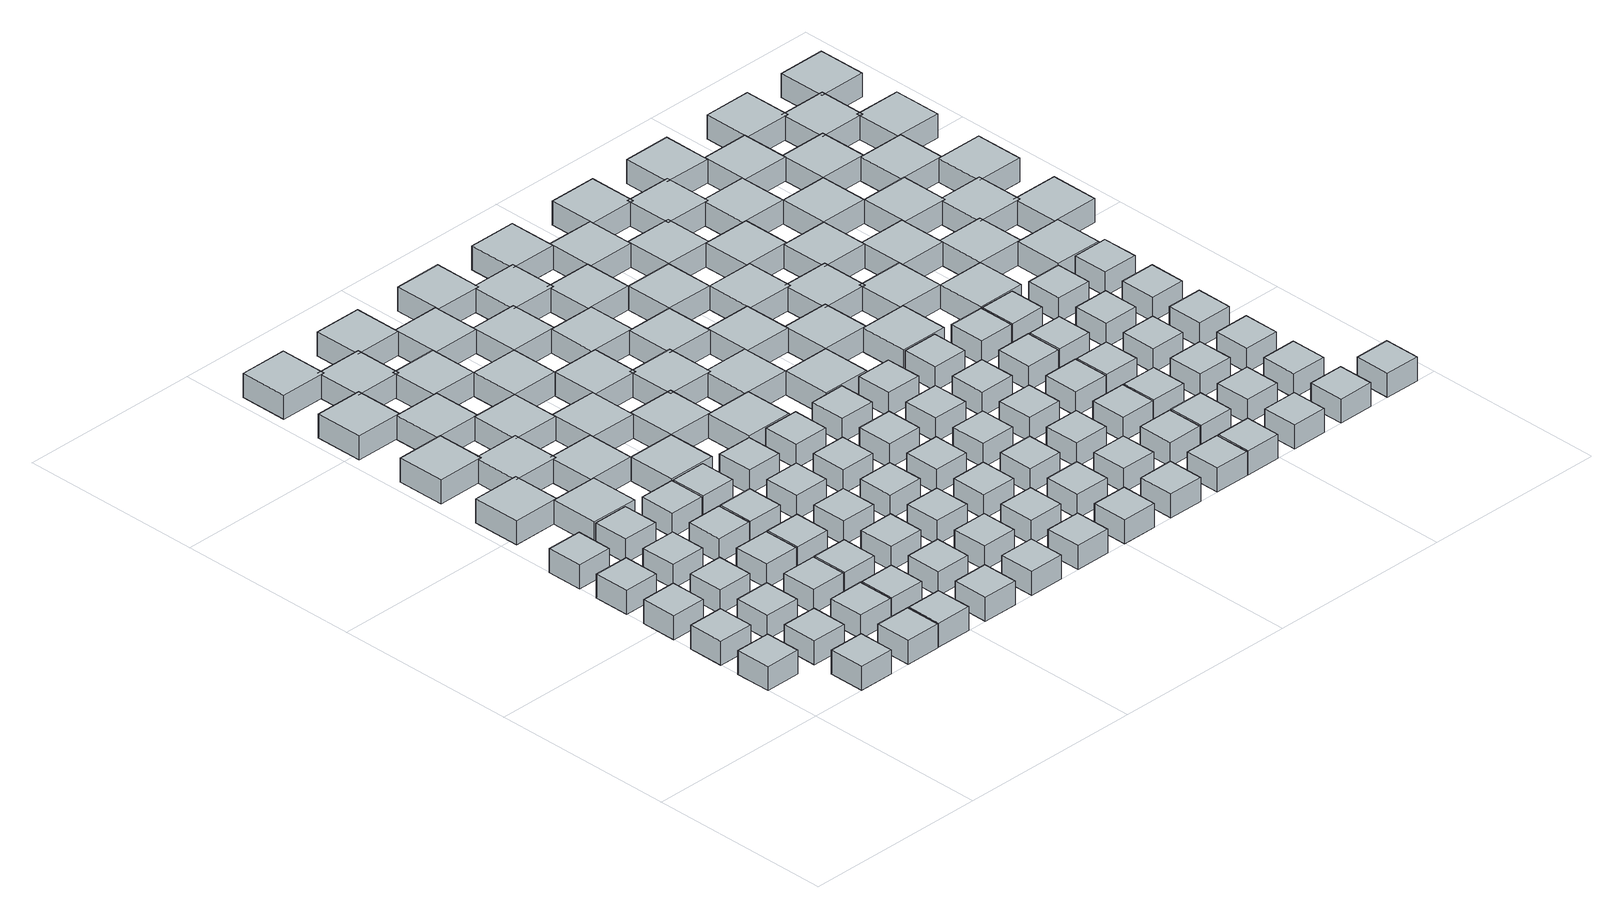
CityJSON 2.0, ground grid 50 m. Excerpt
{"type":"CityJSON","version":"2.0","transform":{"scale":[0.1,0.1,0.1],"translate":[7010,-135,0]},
"CityObjects":{
"object1":{"type":"GenericCityObject","geometry":[{"type":"Solid","lod":"1","boundaries":[[[[0,1,2,3]],[[4,5,1,0]],[[5,6,2,1]],[[6,7,3,2]],[[7,4,0,3]],[[7,6,5,4]]]]}]},
"object2":{"type":"GenericCityObject","geometry":[{"type":"Solid","lod":"1","boundaries":[[[[8,9,10,11]],[[12,13,9,8]],[[13,14,10,9]],[[14,15,11,10]],[[15,12,8,11]],[[15,14,13,12]]]]}]},
"object3":{"type":"GenericCityObject","geometry":[{"type":"Solid","lod":"1","boundaries":[[[[16,17,18,19]],[[20,21,17,16]],[[21,22,18,17]],[[22,23,19,18]],[[23,20,16,19]],[[23,22,21,20]]]]}]},
"object4":{"type":"GenericCityObject","geometry":[{"type":"Solid","lod":"1","boundaries":[[[[24,25,26,27]],[[28,29,25,24]],[[29,30,26,25]],[[30,31,27,26]],[[31,28,24,27]],[[31,30,29,28]]]]}]},
"object5":{"type":"GenericCityObject","geometry":[{"type":"Solid","lod":"1","boundaries":[[[[32,33,34,35]],[[36,37,33,32]],[[37,38,34,33]],[[38,39,35,34]],[[39,36,32,35]],[[39,38,37,36]]]]}]},
"object6":{"type":"GenericCityObject","geometry":[{"type":"Solid","lod":"1","boundaries":[[[[40,41,42,43]],[[44,45,41,40]],[[45,46,42,41]],[[46,47,43,42]],[[47,44,40,43]],[[47,46,45,44]]]]}]},
"object7":{"type":"GenericCityObject","geometry":[{"type":"Solid","lod":"1","boundaries":[[[[48,49,50,51]],[[52,53,49,48]],[[53,54,50,49]],[[54,55,51,50]],[[55,52,48,51]],[[55,54,53,52]]]]}]},
"object8":{"type":"GenericCityObject","geometry":[{"type":"Solid","lod":"1","boundaries":[[[[56,57,58,59]],[[60,61,57,56]],[[61,62,58,57]],[[62,63,59,58]],[[63,60,56,59]],[[63,62,61,60]]]]}]},
"object9":{"type":"GenericCityObject","geometry":[{"type":"Solid","lod":"1","boundaries":[[[[64,65,66,67]],[[68,69,65,64]],[[69,70,66,65]],[[70,71,67,66]],[[71,68,64,67]],[[71,70,69,68]]]]}]},
"object10":{"type":"GenericCityObject","geometry":[{"type":"Solid","lod":"1","boundaries":[[[[72,73,74,75]],[[76,77,73,72]],[[77,78,74,73]],[[78,79,75,74]],[[79,76,72,75]],[[79,78,77,76]]]]}]},
"object11":{"type":"GenericCityObject","geometry":[{"type":"Solid","lod":"1","boundaries":[[[[80,81,82,83]],[[84,85,81,80]],[[85,86,82,81]],[[86,87,83,82]],[[87,84,80,83]],[[87,86,85,84]]]]}]},
"object12":{"type":"GenericCityObject","geometry":[{"type":"Solid","lod":"1","boundaries":[[[[88,89,90,91]],[[92,93,89,88]],[[93,94,90,89]],[[94,95,91,90]],[[95,92,88,91]],[[95,94,93,92]]]]}]},
"object13":{"type":"GenericCityObject","geometry":[{"type":"Solid","lod":"1","boundaries":[[[[96,97,98,99]],[[100,101,97,96]],[[101,102,98,97]],[[102,103,99,98]],[[103,100,96,99]],[[103,102,101,100]]]]}]},
"object14":{"type":"GenericCityObject","geometry":[{"type":"Solid","lod":"1","boundaries":[[[[104,105,106,107]],[[108,109,105,104]],[[109,110,106,105]],[[110,111,107,106]],[[111,108,104,107]],[[111,110,109,108]]]]}]},
"object15":{"type":"GenericCityObject","geometry":[{"type":"Solid","lod":"1","boundaries":[[[[112,113,114,115]],[[116,117,113,112]],[[117,118,114,113]],[[118,119,115,114]],[[119,116,112,115]],[[119,118,117,116]]]]}]},
"object16":{"type":"GenericCityObject","geometry":[{"type":"Solid","lod":"1","boundaries":[[[[120,121,122,123]],[[124,125,121,120]],[[125,126,122,121]],[[126,127,123,122]],[[127,124,120,123]],[[127,126,125,124]]]]}]},
"object17":{"type":"GenericCityObject","geometry":[{"type":"Solid","lod":"1","boundaries":[[[[128,129,130,131]],[[132,133,129,128]],[[133,134,130,129]],[[134,135,131,130]],[[135,132,128,131]],[[135,134,133,132]]]]}]},
"object18":{"type":"GenericCityObject","geometry":[{"type":"Solid","lod":"1","boundaries":[[[[136,137,138,139]],[[140,141,137,136]],[[141,142,138,137]],[[142,143,139,138]],[[143,140,136,139]],[[143,142,141,140]]]]}]},
"object19":{"type":"GenericCityObject","geometry":[{"type":"Solid","lod":"1","boundaries":[[[[144,145,146,147]],[[148,149,145,144]],[[149,150,146,145]],[[150,151,147,146]],[[151,148,144,147]],[[151,150,149,148]]]]}]},
"object20":{"type":"GenericCityObject","geometry":[{"type":"Solid","lod":"1","boundaries":[[[[152,153,154,155]],[[156,157,153,152]],[[157,158,154,153]],[[158,159,155,154]],[[159,156,152,155]],[[159,158,157,156]]]]}]},
"object21":{"type":"GenericCityObject","geometry":[{"type":"Solid","lod":"1","boundaries":[[[[160,161,162,163]],[[164,165,161,160]],[[165,166,162,161]],[[166,167,163,162]],[[167,164,160,163]],[[167,166,165,164]]]]}]},
"object22":{"type":"GenericCityObject","geometry":[{"type":"Solid","lod":"1","boundaries":[[[[168,169,170,171]],[[172,173,169,168]],[[173,174,170,169]],[[174,175,171,170]],[[175,172,168,171]],[[175,174,173,172]]]]}]},
"object23":{"type":"GenericCityObject","geometry":[{"type":"Solid","lod":"1","boundaries":[[[[176,177,178,179]],[[180,181,177,176]],[[181,182,178,177]],[[182,183,179,178]],[[183,180,176,179]],[[183,182,181,180]]]]}]},
"object24":{"type":"GenericCityObject","geometry":[{"type":"Solid","lod":"1","boundaries":[[[[184,185,186,187]],[[188,189,185,184]],[[189,190,186,185]],[[190,191,187,186]],[[191,188,184,187]],[[191,190,189,188]]]]}]},
"object25":{"type":"GenericCityObject","geometry":[{"type":"Solid","lod":"1","boundaries":[[[[192,193,194,195]],[[196,197,193,192]],[[197,198,194,193]],[[198,199,195,194]],[[199,196,192,195]],[[199,198,197,196]]]]}]},
"object26":{"type":"GenericCityObject","geometry":[{"type":"Solid","lod":"1","boundaries":[[[[200,201,202,203]],[[204,205,201,200]],[[205,206,202,201]],[[206,207,203,202]],[[207,204,200,203]],[[207,206,205,204]]]]}]},
"object27":{"type":"GenericCityObject","geometry":[{"type":"Solid","lod":"1","boundaries":[[[[208,209,210,211]],[[212,213,209,208]],[[213,214,210,209]],[[214,215,211,210]],[[215,212,208,211]],[[215,214,213,212]]]]}]},
"object28":{"type":"GenericCityObject","geometry":[{"type":"Solid","lod":"1","boundaries":[[[[216,217,218,219]],[[220,221,217,216]],[[221,222,218,217]],[[222,223,219,218]],[[223,220,216,219]],[[223,222,221,220]]]]}]},
"object29":{"type":"GenericCityObject","geometry":[{"type":"Solid","lod":"1","boundaries":[[[[224,225,226,227]],[[228,229,225,224]],[[229,230,226,225]],[[230,231,227,226]],[[231,228,224,227]],[[231,230,229,228]]]]}]},
"object30":{"type":"GenericCityObject","geometry":[{"type":"Solid","lod":"1","boundaries":[[[[232,233,234,235]],[[236,237,233,232]],[[237,238,234,233]],[[238,239,235,234]],[[239,236,232,235]],[[239,238,237,236]]]]}]},
"object31":{"type":"GenericCityObject","geometry":[{"type":"Solid","lod":"1","boundaries":[[[[240,241,242,243]],[[244,245,241,240]],[[245,246,242,241]],[[246,247,243,242]],[[247,244,240,243]],[[247,246,245,244]]]]}]},
"object32":{"type":"GenericCityObject","geometry":[{"type":"Solid","lod":"1","boundaries":[[[[248,249,250,251]],[[252,253,249,248]],[[253,254,250,249]],[[254,255,251,250]],[[255,252,248,251]],[[255,254,253,252]]]]}]},
"object33":{"type":"GenericCityObject","geometry":[{"type":"Solid","lod":"1","boundaries":[[[[256,257,258,259]],[[260,261,257,256]],[[261,262,258,257]],[[262,263,259,258]],[[263,260,256,259]],[[263,262,261,260]]]]}]},
"object34":{"type":"GenericCityObject","geometry":[{"type":"Solid","lod":"1","boundaries":[[[[264,265,266,267]],[[268,269,265,264]],[[269,270,266,265]],[[270,271,267,266]],[[271,268,264,267]],[[271,270,269,268]]]]}]},
"object35":{"type":"GenericCityObject","geometry":[{"type":"Solid","lod":"1","boundaries":[[[[272,273,274,275]],[[276,277,273,272]],[[277,278,274,273]],[[278,279,275,274]],[[279,276,272,275]],[[279,278,277,276]]]]}]},
"object36":{"type":"GenericCityObject","geometry":[{"type":"Solid","lod":"1","boundaries":[[[[280,281,282,283]],[[284,285,281,280]],[[285,286,282,281]],[[286,287,283,282]],[[287,284,280,283]],[[287,286,285,284]]]]}]},
"object37":{"type":"GenericCityObject","geometry":[{"type":"Solid","lod":"1","boundaries":[[[[288,289,290,241]],[[291,292,289,288]],[[292,293,290,289]],[[293,245,241,290]],[[245,291,288,241]],[[245,293,292,291]]]]}]},
"object38":{"type":"GenericCityObject","geometry":[{"type":"Solid","lod":"1","boundaries":[[[[294,295,296,297]],[[298,299,295,294]],[[299,300,296,295]],[[300,301,297,296]],[[301,298,294,297]],[[301,300,299,298]]]]}]},
"object39":{"type":"GenericCityObject","geometry":[{"type":"Solid","lod":"1","boundaries":[[[[302,303,304,305]],[[306,307,303,302]],[[307,308,304,303]],[[308,309,305,304]],[[309,306,302,305]],[[309,308,307,306]]]]}]},
"object40":{"type":"GenericCityObject","geometry":[{"type":"Solid","lod":"1","boundaries":[[[[310,311,312,313]],[[314,315,311,310]],[[315,316,312,311]],[[316,317,313,312]],[[317,314,310,313]],[[317,316,315,314]]]]}]},
"object41":{"type":"GenericCityObject","geometry":[{"type":"Solid","lod":"1","boundaries":[[[[318,319,320,321]],[[322,323,319,318]],[[323,324,320,319]],[[324,325,321,320]],[[325,322,318,321]],[[325,324,323,322]]]]}]},
"object42":{"type":"GenericCityObject","geometry":[{"type":"Solid","lod":"1","boundaries":[[[[326,327,328,329]],[[330,331,327,326]],[[331,332,328,327]],[[332,333,329,328]],[[333,330,326,329]],[[333,332,331,330]]]]}]},
"object43":{"type":"GenericCityObject","geometry":[{"type":"Solid","lod":"1","boundaries":[[[[334,335,336,337]],[[338,339,335,334]],[[339,340,336,335]],[[340,341,337,336]],[[341,338,334,337]],[[341,340,339,338]]]]}]},
"object44":{"type":"GenericCityObject","geometry":[{"type":"Solid","lod":"1","boundaries":[[[[342,343,344,345]],[[346,347,343,342]],[[347,348,344,343]],[[348,349,345,344]],[[349,346,342,345]],[[349,348,347,346]]]]}]},
"object45":{"type":"GenericCityObject","geometry":[{"type":"Solid","lod":"1","boundaries":[[[[350,351,352,353]],[[354,355,351,350]],[[355,356,352,351]],[[356,357,353,352]],[[357,354,350,353]],[[357,356,355,354]]]]}]},
"object46":{"type":"GenericCityObject","geometry":[{"type":"Solid","lod":"1","boundaries":[[[[358,359,360,361]],[[362,363,359,358]],[[363,364,360,359]],[[364,365,361,360]],[[365,362,358,361]],[[365,364,363,362]]]]}]},
"object47":{"type":"GenericCityObject","geometry":[{"type":"Solid","lod":"1","boundaries":[[[[282,366,367,319]],[[286,368,366,282]],[[368,369,367,366]],[[369,323,319,367]],[[323,286,282,319]],[[323,369,368,286]]]]}]},
"object48":{"type":"GenericCityObject","geometry":[{"type":"Solid","lod":"1","boundaries":[[[[370,371,372,373]],[[374,375,371,370]],[[375,376,372,371]],[[376,377,373,372]],[[377,374,370,373]],[[377,376,375,374]]]]}]},
"object49":{"type":"GenericCityObject","geometry":[{"type":"Solid","lod":"1","boundaries":[[[[290,378,379,380]],[[293,381,378,290]],[[381,382,379,378]],[[382,383,380,379]],[[383,293,290,380]],[[383,382,381,293]]]]}]},
"object50":{"type":"GenericCityObject","geometry":[{"type":"Solid","lod":"1","boundaries":[[[[384,385,386,387]],[[388,389,385,384]],[[389,390,386,385]],[[390,391,387,386]],[[391,388,384,387]],[[391,390,389,388]]]]}]},
"object51":{"type":"GenericCityObject","geometry":[{"type":"Solid","lod":"1","boundaries":[[[[392,393,394,395]],[[396,397,393,392]],[[397,398,394,393]],[[398,399,395,394]],[[399,396,392,395]],[[399,398,397,396]]]]}]},
"object52":{"type":"GenericCityObject","geometry":[{"type":"Solid","lod":"1","boundaries":[[[[400,401,402,403]],[[404,405,401,400]],[[405,406,402,401]],[[406,407,403,402]],[[407,404,400,403]],[[407,406,405,404]]]]}]},
"object53":{"type":"GenericCityObject","geometry":[{"type":"Solid","lod":"1","boundaries":[[[[408,409,410,411]],[[412,413,409,408]],[[413,414,410,409]],[[414,415,411,410]],[[415,412,408,411]],[[415,414,413,412]]]]}]},
"object54":{"type":"GenericCityObject","geometry":[{"type":"Solid","lod":"1","boundaries":[[[[416,417,418,366]],[[419,420,417,416]],[[420,421,418,417]],[[421,368,366,418]],[[368,419,416,366]],[[368,421,420,419]]]]}]},
"object55":{"type":"GenericCityObject","geometry":[{"type":"Solid","lod":"1","boundaries":[[[[422,423,424,425]],[[426,427,423,422]],[[427,428,424,423]],[[428,429,425,424]],[[429,426,422,425]],[[429,428,427,426]]]]}]},
"object56":{"type":"GenericCityObject","geometry":[{"type":"Solid","lod":"1","boundaries":[[[[430,431,432,433]],[[434,435,431,430]],[[435,436,432,431]],[[436,437,433,432]],[[437,434,430,433]],[[437,436,435,434]]]]}]},
"object57":{"type":"GenericCityObject","geometry":[{"type":"Solid","lod":"1","boundaries":[[[[438,439,440,441]],[[442,443,439,438]],[[443,444,440,439]],[[444,445,441,440]],[[445,442,438,441]],[[445,444,443,442]]]]}]},
"object58":{"type":"GenericCityObject","geometry":[{"type":"Solid","lod":"1","boundaries":[[[[446,447,448,449]],[[450,451,447,446]],[[451,452,448,447]],[[452,453,449,448]],[[453,450,446,449]],[[453,452,451,450]]]]}]},
"object59":{"type":"GenericCityObject","geometry":[{"type":"Solid","lod":"1","boundaries":[[[[367,454,455,456]],[[369,457,454,367]],[[457,458,455,454]],[[458,459,456,455]],[[459,369,367,456]],[[459,458,457,369]]]]}]},
"object60":{"type":"GenericCityObject","geometry":[{"type":"Solid","lod":"1","boundaries":[[[[460,461,462,463]],[[464,465,461,460]],[[465,466,462,461]],[[466,467,463,462]],[[467,464,460,463]],[[467,466,465,464]]]]}]},
"object61":{"type":"GenericCityObject","geometry":[{"type":"Solid","lod":"1","boundaries":[[[[468,469,470,471]],[[472,473,469,468]],[[473,474,470,469]],[[474,475,471,470]],[[475,472,468,471]],[[475,474,473,472]]]]}]},
"object62":{"type":"GenericCityObject","geometry":[{"type":"Solid","lod":"1","boundaries":[[[[476,477,478,479]],[[480,481,477,476]],[[481,482,478,477]],[[482,483,479,478]],[[483,480,476,479]],[[483,482,481,480]]]]}]},
"object63":{"type":"GenericCityObject","geometry":[{"type":"Solid","lod":"1","boundaries":[[[[484,485,486,487]],[[488,489,485,484]],[[489,490,486,485]],[[490,491,487,486]],[[491,488,484,487]],[[491,490,489,488]]]]}]},
"object64":{"type":"GenericCityObject","geometry":[{"type":"Solid","lod":"1","boundaries":[[[[492,493,494,495]],[[496,497,493,492]],[[497,498,494,493]],[[498,499,495,494]],[[499,496,492,495]],[[499,498,497,496]]]]}]},
"object65":{"type":"GenericCityObject","geometry":[{"type":"Solid","lod":"1","boundaries":[[[[500,501,502,503]],[[504,505,501,500]],[[505,506,502,501]],[[506,507,503,502]],[[507,504,500,503]],[[507,506,505,504]]]]}]},
"object66":{"type":"GenericCityObject","geometry":[{"type":"Solid","lod":"1","boundaries":[[[[508,509,510,511]],[[512,513,509,508]],[[513,514,510,509]],[[514,515,511,510]],[[515,512,508,511]],[[515,514,513,512]]]]}]},
"object67":{"type":"GenericCityObject","geometry":[{"type":"Solid","lod":"1","boundaries":[[[[516,517,518,519]],[[520,521,517,516]],[[521,522,518,517]],[[522,523,519,518]],[[523,520,516,519]],[[523,522,521,520]]]]}]},
"object68":{"type":"GenericCityObject","geometry":[{"type":"Solid","lod":"1","boundaries":[[[[524,525,526,527]],[[528,529,525,524]],[[529,530,526,525]],[[530,531,527,526]],[[531,528,524,527]],[[531,530,529,528]]]]}]},
"object69":{"type":"GenericCityObject","geometry":[{"type":"Solid","lod":"1","boundaries":[[[[532,533,534,535]],[[536,537,533,532]],[[537,538,534,533]],[[538,539,535,534]],[[539,536,532,535]],[[539,538,537,536]]]]}]},
"object70":{"type":"GenericCityObject","geometry":[{"type":"Solid","lod":"1","boundaries":[[[[540,541,542,543]],[[544,545,541,540]],[[545,546,542,541]],[[546,547,543,542]],[[547,544,540,543]],[[547,546,545,544]]]]}]},
"object71":{"type":"GenericCityObject","geometry":[{"type":"Solid","lod":"1","boundaries":[[[[548,549,550,551]],[[552,553,549,548]],[[553,554,550,549]],[[554,555,551,550]],[[555,552,548,551]],[[555,554,553,552]]]]}]},
"object72":{"type":"GenericCityObject","geometry":[{"type":"Solid","lod":"1","boundaries":[[[[556,557,558,559]],[[560,561,557,556]],[[561,562,558,557]],[[562,563,559,558]],[[563,560,556,559]],[[563,562,561,560]]]]}]},
"object73":{"type":"GenericCityObject","geometry":[{"type":"Solid","lod":"1","boundaries":[[[[564,565,566,517]],[[567,568,565,564]],[[568,569,566,565]],[[569,521,517,566]],[[521,567,564,517]],[[521,569,568,567]]]]}]},
"object74":{"type":"GenericCityObject","geometry":[{"type":"Solid","lod":"1","boundaries":[[[[570,571,572,573]],[[574,575,571,570]],[[575,576,572,571]],[[576,577,573,572]],[[577,574,570,573]],[[577,576,575,574]]]]}]},
"object75":{"type":"GenericCityObject","geometry":[{"type":"Solid","lod":"1","boundaries":[[[[578,579,580,581]],[[582,583,579,578]],[[583,584,580,579]],[[584,585,581,580]],[[585,582,578,581]],[[585,584,583,582]]]]}]},
"object76":{"type":"GenericCityObject","geometry":[{"type":"Solid","lod":"1","boundaries":[[[[586,587,588,589]],[[590,591,587,586]],[[591,592,588,587]],[[592,593,589,588]],[[593,590,586,589]],[[593,592,591,590]]]]}]},
"object77":{"type":"GenericCityObject","geometry":[{"type":"Solid","lod":"1","boundaries":[[[[594,595,596,597]],[[598,599,595,594]],[[599,600,596,595]],[[600,601,597,596]],[[601,598,594,597]],[[601,600,599,598]]]]}]},
"object78":{"type":"GenericCityObject","geometry":[{"type":"Solid","lod":"1","boundaries":[[[[602,603,604,605]],[[606,607,603,602]],[[607,608,604,603]],[[608,609,605,604]],[[609,606,602,605]],[[609,608,607,606]]]]}]},
"object79":{"type":"GenericCityObject","geometry":[{"type":"Solid","lod":"1","boundaries":[[[[610,611,612,613]],[[614,615,611,610]],[[615,616,612,611]],[[616,617,613,612]],[[617,614,610,613]],[[617,616,615,614]]]]}]},
"object80":{"type":"GenericCityObject","geometry":[{"type":"Solid","lod":"1","boundaries":[[[[618,619,620,621]],[[622,623,619,618]],[[623,624,620,619]],[[624,625,621,620]],[[625,622,618,621]],[[625,624,623,622]]]]}]},
"object81":{"type":"GenericCityObject","geometry":[{"type":"Solid","lod":"1","boundaries":[[[[626,627,628,629]],[[630,631,627,626]],[[631,632,628,627]],[[632,633,629,628]],[[633,630,626,629]],[[633,632,631,630]]]]}]},
"object82":{"type":"GenericCityObject","geometry":[{"type":"Solid","lod":"1","boundaries":[[[[634,635,636,637]],[[638,639,635,634]],[[639,640,636,635]],[[640,641,637,636]],[[641,638,634,637]],[[641,640,639,638]]]]}]},
"object83":{"type":"GenericCityObject","geometry":[{"type":"Solid","lod":"1","boundaries":[[[[558,642,643,595]],[[562,644,642,558]],[[644,645,643,642]],[[645,599,595,643]],[[599,562,558,595]],[[599,645,644,562]]]]}]},
"object84":{"type":"GenericCityObject","geometry":[{"type":"Solid","lod":"1","boundaries":[[[[646,647,648,649]],[[650,651,647,646]],[[651,652,648,647]],[[652,653,649,648]],[[653,650,646,649]],[[653,652,651,650]]]]}]},
"object85":{"type":"GenericCityObject","geometry":[{"type":"Solid","lod":"1","boundaries":[[[[654,655,656,657]],[[658,659,655,654]],[[659,660,656,655]],[[660,661,657,656]],[[661,658,654,657]],[[661,660,659,658]]]]}]},
"object86":{"type":"GenericCityObject","geometry":[{"type":"Solid","lod":"1","boundaries":[[[[566,662,663,664]],[[569,665,662,566]],[[665,666,663,662]],[[666,667,664,663]],[[667,569,566,664]],[[667,666,665,569]]]]}]},
"object87":{"type":"GenericCityObject","geometry":[{"type":"Solid","lod":"1","boundaries":[[[[668,669,670,671]],[[672,673,669,668]],[[673,674,670,669]],[[674,675,671,670]],[[675,672,668,671]],[[675,674,673,672]]]]}]},
"object88":{"type":"GenericCityObject","geometry":[{"type":"Solid","lod":"1","boundaries":[[[[676,677,678,679]],[[680,681,677,676]],[[681,682,678,677]],[[682,683,679,678]],[[683,680,676,679]],[[683,682,681,680]]]]}]},
"object89":{"type":"GenericCityObject","geometry":[{"type":"Solid","lod":"1","boundaries":[[[[684,685,686,687]],[[688,689,685,684]],[[689,690,686,685]],[[690,691,687,686]],[[691,688,684,687]],[[691,690,689,688]]]]}]},
"object90":{"type":"GenericCityObject","geometry":[{"type":"Solid","lod":"1","boundaries":[[[[692,693,694,695]],[[696,697,693,692]],[[697,698,694,693]],[[698,699,695,694]],[[699,696,692,695]],[[699,698,697,696]]]]}]},
"object91":{"type":"GenericCityObject","geometry":[{"type":"Solid","lod":"1","boundaries":[[[[700,701,702,642]],[[703,704,701,700]],[[704,705,702,701]],[[705,644,642,702]],[[644,703,700,642]],[[644,705,704,703]]]]}]},
"object92":{"type":"GenericCityObject","geometry":[{"type":"Solid","lod":"1","boundaries":[[[[706,707,708,709]],[[710,711,707,706]],[[711,712,708,707]],[[712,713,709,708]],[[713,710,706,709]],[[713,712,711,710]]]]}]},
"object93":{"type":"GenericCityObject","geometry":[{"type":"Solid","lod":"1","boundaries":[[[[714,715,716,717]],[[718,719,715,714]],[[719,720,716,715]],[[720,721,717,716]],[[721,718,714,717]],[[721,720,719,718]]]]}]},
"object94":{"type":"GenericCityObject","geometry":[{"type":"Solid","lod":"1","boundaries":[[[[722,723,724,725]],[[726,727,723,722]],[[727,728,724,723]],[[728,729,725,724]],[[729,726,722,725]],[[729,728,727,726]]]]}]},
"object95":{"type":"GenericCityObject","geometry":[{"type":"Solid","lod":"1","boundaries":[[[[730,731,732,733]],[[734,735,731,730]],[[735,736,732,731]],[[736,737,733,732]],[[737,734,730,733]],[[737,736,735,734]]]]}]},
"object96":{"type":"GenericCityObject","geometry":[{"type":"Solid","lod":"1","boundaries":[[[[738,739,740,741]],[[742,743,739,738]],[[743,744,740,739]],[[744,745,741,740]],[[745,742,738,741]],[[745,744,743,742]]]]}]},
"object97":{"type":"GenericCityObject","geometry":[{"type":"Solid","lod":"1","boundaries":[[[[643,746,747,748]],[[645,749,746,643]],[[749,750,747,746]],[[750,751,748,747]],[[751,645,643,748]],[[751,750,749,645]]]]}]},
"object98":{"type":"GenericCityObject","geometry":[{"type":"Solid","lod":"1","boundaries":[[[[752,753,754,755]],[[756,757,753,752]],[[757,758,754,753]],[[758,759,755,754]],[[759,756,752,755]],[[759,758,757,756]]]]}]},
"object99":{"type":"GenericCityObject","geometry":[{"type":"Solid","lod":"1","boundaries":[[[[760,761,762,763]],[[764,765,761,760]],[[765,766,762,761]],[[766,767,763,762]],[[767,764,760,763]],[[767,766,765,764]]]]}]},
"object100":{"type":"GenericCityObject","geometry":[{"type":"Solid","lod":"1","boundaries":[[[[768,769,770,771]],[[772,773,769,768]],[[773,774,770,769]],[[774,775,771,770]],[[775,772,768,771]],[[775,774,773,772]]]]}]},
"object101":{"type":"GenericCityObject","geometry":[{"type":"Solid","lod":"1","boundaries":[[[[776,777,778,779]],[[780,781,777,776]],[[781,782,778,777]],[[782,783,779,778]],[[783,780,776,779]],[[783,782,781,780]]]]}]},
"object102":{"type":"GenericCityObject","geometry":[{"type":"Solid","lod":"1","boundaries":[[[[784,785,786,787]],[[788,789,785,784]],[[789,790,786,785]],[[790,791,787,786]],[[791,788,784,787]],[[791,790,789,788]]]]}]},
"object103":{"type":"GenericCityObject","geometry":[{"type":"Solid","lod":"1","boundaries":[[[[792,793,794,795]],[[796,797,793,792]],[[797,798,794,793]],[[798,799,795,794]],[[799,796,792,795]],[[799,798,797,796]]]]}]},
"object104":{"type":"GenericCityObject","geometry":[{"type":"Solid","lod":"1","boundaries":[[[[800,801,802,803]],[[804,805,801,800]],[[805,806,802,801]],[[806,807,803,802]],[[807,804,800,803]],[[807,806,805,804]]]]}]},
"object105":{"type":"GenericCityObject","geometry":[{"type":"Solid","lod":"1","boundaries":[[[[808,809,810,811]],[[812,813,809,808]],[[813,814,810,809]],[[814,815,811,810]],[[815,812,808,811]],[[815,814,813,812]]]]}]},
"object106":{"type":"GenericCityObject","geometry":[{"type":"Solid","lod":"1","boundaries":[[[[816,817,818,819]],[[820,821,817,816]],[[821,822,818,817]],[[822,823,819,818]],[[823,820,816,819]],[[823,822,821,820]]]]}]},
"object107":{"type":"GenericCityObject","geometry":[{"type":"Solid","lod":"1","boundaries":[[[[824,825,826,827]],[[828,829,825,824]],[[829,830,826,825]],[[830,831,827,826]],[[831,828,824,827]],[[831,830,829,828]]]]}]},
"object108":{"type":"GenericCityObject","geometry":[{"type":"Solid","lod":"1","boundaries":[[[[832,833,834,835]],[[836,837,833,832]],[[837,838,834,833]],[[838,839,835,834]],[[839,836,832,835]],[[839,838,837,836]]]]}]},
"object109":{"type":"GenericCityObject","geometry":[{"type":"Solid","lod":"1","boundaries":[[[[840,841,842,843]],[[844,845,841,840]],[[845,846,842,841]],[[846,847,843,842]],[[847,844,840,843]],[[847,846,845,844]]]]}]},
"object110":{"type":"GenericCityObject","geometry":[{"type":"Solid","lod":"1","boundaries":[[[[848,849,850,851]],[[852,853,849,848]],[[853,854,850,849]],[[854,855,851,850]],[[855,852,848,851]],[[855,854,853,852]]]]}]},
"object111":{"type":"GenericCityObject","geometry":[{"type":"Solid","lod":"1","boundaries":[[[[856,857,858,809]],[[859,860,857,856]],[[860,861,858,857]],[[861,813,809,858]],[[813,859,856,809]],[[813,861,860,859]]]]}]},
"object112":{"type":"GenericCityObject","geometry":[{"type":"Solid","lod":"1","boundaries":[[[[862,863,864,865]],[[866,867,863,862]],[[867,868,864,863]],[[868,869,865,864]],[[869,866,862,865]],[[869,868,867,866]]]]}]},
"object113":{"type":"GenericCityObject","geometry":[{"type":"Solid","lod":"1","boundaries":[[[[870,871,872,873]],[[874,875,871,870]],[[875,876,872,871]],[[876,877,873,872]],[[877,874,870,873]],[[877,876,875,874]]]]}]},
"object114":{"type":"GenericCityObject","geometry":[{"type":"Solid","lod":"1","boundaries":[[[[878,879,880,881]],[[882,883,879,878]],[[883,884,880,879]],[[884,885,881,880]],[[885,882,878,881]],[[885,884,883,882]]]]}]},
"object115":{"type":"GenericCityObject","geometry":[{"type":"Solid","lod":"1","boundaries":[[[[886,887,888,889]],[[890,891,887,886]],[[891,892,888,887]],[[892,893,889,888]],[[893,890,886,889]],[[893,892,891,890]]]]}]},
"object116":{"type":"GenericCityObject","geometry":[{"type":"Solid","lod":"1","boundaries":[[[[894,895,896,897]],[[898,899,895,894]],[[899,900,896,895]],[[900,901,897,896]],[[901,898,894,897]],[[901,900,899,898]]]]}]},
"object117":{"type":"GenericCityObject","geometry":[{"type":"Solid","lod":"1","boundaries":[[[[902,903,904,905]],[[906,907,903,902]],[[907,908,904,903]],[[908,909,905,904]],[[909,906,902,905]],[[909,908,907,906]]]]}]},
"object118":{"type":"GenericCityObject","geometry":[{"type":"Solid","lod":"1","boundaries":[[[[910,911,912,913]],[[914,915,911,910]],[[915,916,912,911]],[[916,917,913,912]],[[917,914,910,913]],[[917,916,915,914]]]]}]},
"object119":{"type":"GenericCityObject","geometry":[{"type":"Solid","lod":"1","boundaries":[[[[918,919,920,921]],[[922,923,919,918]],[[923,924,920,919]],[[924,925,921,920]],[[925,922,918,921]],[[925,924,923,922]]]]}]},
"object120":{"type":"GenericCityObject","geometry":[{"type":"Solid","lod":"1","boundaries":[[[[926,927,928,929]],[[930,931,927,926]],[[931,932,928,927]],[[932,933,929,928]],[[933,930,926,929]],[[933,932,931,930]]]]}]},
"object121":{"type":"GenericCityObject","geometry":[{"type":"Solid","lod":"1","boundaries":[[[[850,934,935,887]],[[854,936,934,850]],[[936,937,935,934]],[[937,891,887,935]],[[891,854,850,887]],[[891,937,936,854]]]]}]},
"object122":{"type":"GenericCityObject","geometry":[{"type":"Solid","lod":"1","boundaries":[[[[938,939,940,941]],[[942,943,939,938]],[[943,944,940,939]],[[944,945,941,940]],[[945,942,938,941]],[[945,944,943,942]]]]}]},
"object123":{"type":"GenericCityObject","geometry":[{"type":"Solid","lod":"1","boundaries":[[[[858,946,947,948]],[[861,949,946,858]],[[949,950,947,946]],[[950,951,948,947]],[[951,861,858,948]],[[951,950,949,861]]]]}]},
"object124":{"type":"GenericCityObject","geometry":[{"type":"Solid","lod":"1","boundaries":[[[[952,953,954,955]],[[956,957,953,952]],[[957,958,954,953]],[[958,959,955,954]],[[959,956,952,955]],[[959,958,957,956]]]]}]},
"object125":{"type":"GenericCityObject","geometry":[{"type":"Solid","lod":"1","boundaries":[[[[960,961,962,963]],[[964,965,961,960]],[[965,966,962,961]],[[966,967,963,962]],[[967,964,960,963]],[[967,966,965,964]]]]}]},
"object126":{"type":"GenericCityObject","geometry":[{"type":"Solid","lod":"1","boundaries":[[[[968,969,970,971]],[[972,973,969,968]],[[973,974,970,969]],[[974,975,971,970]],[[975,972,968,971]],[[975,974,973,972]]]]}]},
"object127":{"type":"GenericCityObject","geometry":[{"type":"Solid","lod":"1","boundaries":[[[[976,977,978,934]],[[979,980,977,976]],[[980,981,978,977]],[[981,936,934,978]],[[936,979,976,934]],[[936,981,980,979]]]]}]},
"object128":{"type":"GenericCityObject","geometry":[{"type":"Solid","lod":"1","boundaries":[[[[982,983,984,985]],[[986,987,983,982]],[[987,988,984,983]],[[988,989,985,984]],[[989,986,982,985]],[[989,988,987,986]]]]}]},
"object129":{"type":"GenericCityObject","geometry":[{"type":"Solid","lod":"1","boundaries":[[[[990,991,992,993]],[[994,995,991,990]],[[995,996,992,991]],[[996,997,993,992]],[[997,994,990,993]],[[997,996,995,994]]]]}]},
"object130":{"type":"GenericCityObject","geometry":[{"type":"Solid","lod":"1","boundaries":[[[[935,998,999,1000]],[[937,1001,998,935]],[[1001,1002,999,998]],[[1002,1003,1000,999]],[[1003,937,935,1000]],[[1003,1002,1001,937]]]]}]},
"object131":{"type":"GenericCityObject","geometry":[{"type":"Solid","lod":"1","boundaries":[[[[1004,1005,1006,1007]],[[1008,1009,1005,1004]],[[1009,1010,1006,1005]],[[1010,1011,1007,1006]],[[1011,1008,1004,1007]],[[1011,1010,1009,1008]]]]}]},
"object132":{"type":"GenericCityObject","geometry":[{"type":"Solid","lod":"1","boundaries":[[[[1012,1013,1014,1015]],[[1016,1017,1013,1012]],[[1017,1018,1014,1013]],[[1018,1019,1015,1014]],[[1019,1016,1012,1015]],[[1019,1018,1017,1016]]]]}]},
"object133":{"type":"GenericCityObject","geometry":[{"type":"Solid","lod":"1","boundaries":[[[[1020,1021,1022,1023]],[[1024,1025,1021,1020]],[[1025,1026,1022,1021]],[[1026,1027,1023,1022]],[[1027,1024,1020,1023]],[[1027,1026,1025,1024]]]]}]},
"object134":{"type":"GenericCityObject","geometry":[{"type":"Solid","lod":"1","boundaries":[[[[1028,1029,1030,1031]],[[1032,1033,1029,1028]],[[1033,1034,1030,1029]],[[1034,1035,1031,1030]],[[1035,1032,1028,1031]],[[1035,1034,1033,1032]]]]}]},
"object135":{"type":"GenericCityObject","geometry":[{"type":"Solid","lod":"1","boundaries":[[[[1036,1037,1038,1039]],[[1040,1041,1037,1036]],[[1041,1042,1038,1037]],[[1042,1043,1039,1038]],[[1043,1040,1036,1039]],[[1043,1042,1041,1040]]]]}]},
"object136":{"type":"GenericCityObject","geometry":[{"type":"Solid","lod":"1","boundaries":[[[[1044,1045,1046,1047]],[[1048,1049,1045,1044]],[[1049,1050,1046,1045]],[[1050,1051,1047,1046]],[[1051,1048,1044,1047]],[[1051,1050,1049,1048]]]]}]},
"object137":{"type":"GenericCityObject","geometry":[{"type":"Solid","lod":"1","boundaries":[[[[1052,1053,1054,1055]],[[1056,1057,1053,1052]],[[1057,1058,1054,1053]],[[1058,1059,1055,1054]],[[1059,1056,1052,1055]],[[1059,1058,1057,1056]]]]}]},
"object138":{"type":"GenericCityObject","geometry":[{"type":"Solid","lod":"1","boundaries":[[[[1060,1061,1062,1063]],[[1064,1065,1061,1060]],[[1065,1066,1062,1061]],[[1066,1067,1063,1062]],[[1067,1064,1060,1063]],[[1067,1066,1065,1064]]]]}]}
},
"vertices":[
[0,150,0],[96,150,0],[96,246,0],[0,246,0],[0,150,65],[96,150,65],[96,246,65],[0,246,65],
[0,300,0],[96,300,0],[96,396,0],[0,396,0],[0,300,65],[96,300,65],[96,396,65],[0,396,65],
[0,450,0],[96,450,0],[96,546,0],[0,546,0],[0,450,65],[96,450,65],[96,546,65],[0,546,65],
[150,0,0],[246,0,0],[246,96,0],[150,96,0],[150,0,65],[246,0,65],[246,96,65],[150,96,65],
[0,600,0],[96,600,0],[96,696,0],[0,696,0],[0,600,65],[96,600,65],[96,696,65],[0,696,65],
[150,150,0],[246,150,0],[246,246,0],[150,246,0],[150,150,65],[246,150,65],[246,246,65],[150,246,65],
[0,750,0],[96,750,0],[96,846,0],[0,846,0],[0,750,65],[96,750,65],[96,846,65],[0,846,65],
[150,300,0],[246,300,0],[246,396,0],[150,396,0],[150,300,65],[246,300,65],[246,396,65],[150,396,65],
[150,450,0],[246,450,0],[246,546,0],[150,546,0],[150,450,65],[246,450,65],[246,546,65],[150,546,65],
[300,0,0],[396,0,0],[396,96,0],[300,96,0],[300,0,65],[396,0,65],[396,96,65],[300,96,65],
[150,600,0],[246,600,0],[246,696,0],[150,696,0],[150,600,65],[246,600,65],[246,696,65],[150,696,65],
[300,150,0],[396,150,0],[396,246,0],[300,246,0],[300,150,65],[396,150,65],[396,246,65],[300,246,65],
[30,980,0],[160,980,0],[160,1110,0],[30,1110,0],[30,980,65],[160,980,65],[160,1110,65],[30,1110,65],
[150,750,0],[246,750,0],[246,846,0],[150,846,0],[150,750,65],[246,750,65],[246,846,65],[150,846,65],
[300,300,0],[396,300,0],[396,396,0],[300,396,0],[300,300,65],[396,300,65],[396,396,65],[300,396,65],
[400,0,0],[496,0,0],[496,96,0],[400,96,0],[400,0,65],[496,0,65],[496,96,65],[400,96,65],
[30,1220,0],[160,1220,0],[160,1350,0],[30,1350,0],[30,1220,65],[160,1220,65],[160,1350,65],[30,1350,65],
[150,850,0],[280,850,0],[280,980,0],[150,980,0],[150,850,65],[280,850,65],[280,980,65],[150,980,65],
[300,450,0],[396,450,0],[396,546,0],[300,546,0],[300,450,65],[396,450,65],[396,546,65],[300,546,65],
[400,150,0],[496,150,0],[496,246,0],[400,246,0],[400,150,65],[496,150,65],[496,246,65],[400,246,65],
[300,600,0],[396,600,0],[396,696,0],[300,696,0],[300,600,65],[396,600,65],[396,696,65],[300,696,65],
[400,300,0],[496,300,0],[496,396,0],[400,396,0],[400,300,65],[496,300,65],[496,396,65],[400,396,65],
[30,1480,0],[160,1480,0],[160,1610,0],[30,1610,0],[30,1480,65],[160,1480,65],[160,1610,65],[30,1610,65],
[150,1100,0],[280,1100,0],[280,1230,0],[150,1230,0],[150,1100,65],[280,1100,65],[280,1230,65],[150,1230,65],
[300,750,0],[396,750,0],[396,846,0],[300,846,0],[300,750,65],[396,750,65],[396,846,65],[300,846,65],
[400,450,0],[496,450,0],[496,546,0],[400,546,0],[400,450,65],[496,450,65],[496,546,65],[400,546,65],
[550,0,0],[646,0,0],[646,96,0],[550,96,0],[550,0,65],[646,0,65],[646,96,65],[550,96,65],
[30,1720,0],[160,1720,0],[160,1850,0],[30,1850,0],[30,1720,65],[160,1720,65],[160,1850,65],[30,1850,65],
[150,1350,0],[280,1350,0],[280,1480,0],[150,1480,0],[150,1350,65],[280,1350,65],[280,1480,65],[150,1480,65],
[400,600,0],[496,600,0],[496,696,0],[400,696,0],[400,600,65],[496,600,65],[496,696,65],[400,696,65],
[270,980,0],[400,980,0],[400,1110,0],[270,1110,0],[270,980,65],[400,980,65],[400,1110,65],[270,1110,65],
[550,150,0],[646,150,0],[646,246,0],[550,246,0],[550,150,65],[646,150,65],[646,246,65],[550,246,65],
[400,750,0],[496,750,0],[496,846,0],[400,846,0],[400,750,65],[496,750,65],[496,846,65],[400,846,65],
[550,300,0],[646,300,0],[646,396,0],[550,396,0],[550,300,65],[646,300,65],[646,396,65],[550,396,65],
[150,1600,0],[280,1600,0],[280,1730,0],[150,1730,0],[150,1600,65],[280,1600,65],[280,1730,65],[150,1730,65],
[270,1220,0],[400,1220,0],[400,1350,0],[270,1350,0],[270,1220,65],[400,1220,65],[400,1350,65],[270,1350,65],
[400,850,0],[530,850,0],[530,980,0],[400,850,65],[530,850,65],[530,980,65],
[550,450,0],[646,450,0],[646,546,0],[550,546,0],[550,450,65],[646,450,65],[646,546,65],[550,546,65],
[700,0,0],[796,0,0],[796,96,0],[700,96,0],[700,0,65],[796,0,65],[796,96,65],[700,96,65],
[550,600,0],[646,600,0],[646,696,0],[550,696,0],[550,600,65],[646,600,65],[646,696,65],[550,696,65],
[270,1480,0],[400,1480,0],[400,1610,0],[270,1610,0],[270,1480,65],[400,1480,65],[400,1610,65],[270,1610,65],
[700,150,0],[796,150,0],[796,246,0],[700,246,0],[700,150,65],[796,150,65],[796,246,65],[700,246,65],
[400,1100,0],[530,1100,0],[530,1230,0],[400,1230,0],[400,1100,65],[530,1100,65],[530,1230,65],[400,1230,65],
[550,750,0],[646,750,0],[646,846,0],[550,846,0],[550,750,65],[646,750,65],[646,846,65],[550,846,65],
[700,300,0],[796,300,0],[796,396,0],[700,396,0],[700,300,65],[796,300,65],[796,396,65],[700,396,65],
[270,1720,0],[400,1720,0],[400,1850,0],[270,1850,0],[270,1720,65],[400,1720,65],[400,1850,65],[270,1850,65],
[530,1350,0],[530,1480,0],[530,1350,65],[530,1480,65],
[700,450,0],[796,450,0],[796,546,0],[700,546,0],[700,450,65],[796,450,65],[796,546,65],[700,546,65],
[660,980,0],[660,1110,0],[530,1110,0],[660,980,65],[660,1110,65],[530,1110,65],
[850,0,0],[946,0,0],[946,96,0],[850,96,0],[850,0,65],[946,0,65],[946,96,65],[850,96,65],
[700,600,0],[796,600,0],[796,696,0],[700,696,0],[700,600,65],[796,600,65],[796,696,65],[700,696,65],
[850,150,0],[946,150,0],[946,246,0],[850,246,0],[850,150,65],[946,150,65],[946,246,65],[850,246,65],
[400,1600,0],[530,1600,0],[530,1730,0],[400,1730,0],[400,1600,65],[530,1600,65],[530,1730,65],[400,1730,65],
[530,1220,0],[660,1220,0],[660,1350,0],[530,1220,65],[660,1220,65],[660,1350,65],
[700,750,0],[796,750,0],[796,846,0],[700,846,0],[700,750,65],[796,750,65],[796,846,65],[700,846,65],
[650,850,0],[780,850,0],[780,980,0],[650,980,0],[650,850,65],[780,850,65],[780,980,65],[650,980,65],
[850,300,0],[946,300,0],[946,396,0],[850,396,0],[850,300,65],[946,300,65],[946,396,65],[850,396,65],
[850,450,0],[946,450,0],[946,546,0],[850,546,0],[850,450,65],[946,450,65],[946,546,65],[850,546,65],
[660,1480,0],[660,1610,0],[530,1610,0],[660,1480,65],[660,1610,65],[530,1610,65],
[1000,0,0],[1096,0,0],[1096,96,0],[1000,96,0],[1000,0,65],[1096,0,65],[1096,96,65],[1000,96,65],
[650,1100,0],[780,1100,0],[780,1230,0],[650,1230,0],[650,1100,65],[780,1100,65],[780,1230,65],[650,1230,65],
[850,600,0],[946,600,0],[946,696,0],[850,696,0],[850,600,65],[946,600,65],[946,696,65],[850,696,65],
[1000,150,0],[1096,150,0],[1096,246,0],[1000,246,0],[1000,150,65],[1096,150,65],[1096,246,65],[1000,246,65],
[530,1720,0],[660,1720,0],[660,1850,0],[530,1850,0],[530,1720,65],[660,1720,65],[660,1850,65],[530,1850,65],
[850,750,0],[946,750,0],[946,846,0],[850,846,0],[850,750,65],[946,750,65],[946,846,65],[850,846,65],
[650,1350,0],[780,1350,0],[780,1480,0],[650,1480,0],[650,1350,65],[780,1350,65],[780,1480,65],[650,1480,65],
[770,980,0],[900,980,0],[900,1110,0],[770,1110,0],[770,980,65],[900,980,65],[900,1110,65],[770,1110,65],
[1000,300,0],[1096,300,0],[1096,396,0],[1000,396,0],[1000,300,65],[1096,300,65],[1096,396,65],[1000,396,65],
[1000,450,0],[1096,450,0],[1096,546,0],[1000,546,0],[1000,450,65],[1096,450,65],[1096,546,65],[1000,546,65],
[1150,0,0],[1246,0,0],[1246,96,0],[1150,96,0],[1150,0,65],[1246,0,65],[1246,96,65],[1150,96,65],
[650,1600,0],[780,1600,0],[780,1730,0],[650,1730,0],[650,1600,65],[780,1600,65],[780,1730,65],[650,1730,65],
[770,1220,0],[900,1220,0],[900,1350,0],[770,1350,0],[770,1220,65],[900,1220,65],[900,1350,65],[770,1350,65],
[900,850,0],[1030,850,0],[1030,980,0],[900,850,65],[1030,850,65],[1030,980,65],
[1000,600,0],[1096,600,0],[1096,696,0],[1000,696,0],[1000,600,65],[1096,600,65],[1096,696,65],[1000,696,65],
[1150,150,0],[1246,150,0],[1246,246,0],[1150,246,0],[1150,150,65],[1246,150,65],[1246,246,65],[1150,246,65],
[1000,750,0],[1096,750,0],[1096,846,0],[1000,846,0],[1000,750,65],[1096,750,65],[1096,846,65],[1000,846,65],
[770,1480,0],[900,1480,0],[900,1610,0],[770,1610,0],[770,1480,65],[900,1480,65],[900,1610,65],[770,1610,65],
[1150,300,0],[1246,300,0],[1246,396,0],[1150,396,0],[1150,300,65],[1246,300,65],[1246,396,65],[1150,396,65],
[900,1100,0],[1030,1100,0],[1030,1230,0],[900,1230,0],[900,1100,65],[1030,1100,65],[1030,1230,65],[900,1230,65],
[1150,450,0],[1246,450,0],[1246,546,0],[1150,546,0],[1150,450,65],[1246,450,65],[1246,546,65],[1150,546,65],
[1300,0,0],[1396,0,0],[1396,96,0],[1300,96,0],[1300,0,65],[1396,0,65],[1396,96,65],[1300,96,65],
[770,1720,0],[900,1720,0],[900,1850,0],[770,1850,0],[770,1720,65],[900,1720,65],[900,1850,65],[770,1850,65],
[1030,1350,0],[1030,1480,0],[1030,1350,65],[1030,1480,65],
[1150,600,0],[1246,600,0],[1246,696,0],[1150,696,0],[1150,600,65],[1246,600,65],[1246,696,65],[1150,696,65],
[1300,150,0],[1396,150,0],[1396,246,0],[1300,246,0],[1300,150,65],[1396,150,65],[1396,246,65],[1300,246,65],
[1160,980,0],[1160,1110,0],[1030,1110,0],[1160,980,65],[1160,1110,65],[1030,1110,65],
[1150,750,0],[1246,750,0],[1246,846,0],[1150,846,0],[1150,750,65],[1246,750,65],[1246,846,65],[1150,846,65],
[1300,300,0],[1396,300,0],[1396,396,0],[1300,396,0],[1300,300,65],[1396,300,65],[1396,396,65],[1300,396,65],
[1400,0,0],[1496,0,0],[1496,96,0],[1400,96,0],[1400,0,65],[1496,0,65],[1496,96,65],[1400,96,65],
[900,1600,0],[1030,1600,0],[1030,1730,0],[900,1730,0],[900,1600,65],[1030,1600,65],[1030,1730,65],[900,1730,65],
[1030,1220,0],[1160,1220,0],[1160,1350,0],[1030,1220,65],[1160,1220,65],[1160,1350,65],
[1150,850,0],[1280,850,0],[1280,980,0],[1150,980,0],[1150,850,65],[1280,850,65],[1280,980,65],[1150,980,65],
[1300,450,0],[1396,450,0],[1396,546,0],[1300,546,0],[1300,450,65],[1396,450,65],[1396,546,65],[1300,546,65],
[1400,150,0],[1496,150,0],[1496,246,0],[1400,246,0],[1400,150,65],[1496,150,65],[1496,246,65],[1400,246,65],
[1300,600,0],[1396,600,0],[1396,696,0],[1300,696,0],[1300,600,65],[1396,600,65],[1396,696,65],[1300,696,65],
[1400,300,0],[1496,300,0],[1496,396,0],[1400,396,0],[1400,300,65],[1496,300,65],[1496,396,65],[1400,396,65],
[1160,1480,0],[1160,1610,0],[1030,1610,0],[1160,1480,65],[1160,1610,65],[1030,1610,65],
[1150,1100,0],[1280,1100,0],[1280,1230,0],[1150,1230,0],[1150,1100,65],[1280,1100,65],[1280,1230,65],[1150,1230,65],
[1300,750,0],[1396,750,0],[1396,846,0],[1300,846,0],[1300,750,65],[1396,750,65],[1396,846,65],[1300,846,65],
[1400,450,0],[1496,450,0],[1496,546,0],[1400,546,0],[1400,450,65],[1496,450,65],[1496,546,65],[1400,546,65],
[1550,0,0],[1646,0,0],[1646,96,0],[1550,96,0],[1550,0,65],[1646,0,65],[1646,96,65],[1550,96,65],
[1030,1720,0],[1160,1720,0],[1160,1850,0],[1030,1850,0],[1030,1720,65],[1160,1720,65],[1160,1850,65],[1030,1850,65],
[1150,1350,0],[1280,1350,0],[1280,1480,0],[1150,1480,0],[1150,1350,65],[1280,1350,65],[1280,1480,65],[1150,1480,65],
[1400,600,0],[1496,600,0],[1496,696,0],[1400,696,0],[1400,600,65],[1496,600,65],[1496,696,65],[1400,696,65],
[1270,980,0],[1400,980,0],[1400,1110,0],[1270,1110,0],[1270,980,65],[1400,980,65],[1400,1110,65],[1270,1110,65],
[1550,150,0],[1646,150,0],[1646,246,0],[1550,246,0],[1550,150,65],[1646,150,65],[1646,246,65],[1550,246,65],
[1400,750,0],[1496,750,0],[1496,846,0],[1400,846,0],[1400,750,65],[1496,750,65],[1496,846,65],[1400,846,65],
[1550,300,0],[1646,300,0],[1646,396,0],[1550,396,0],[1550,300,65],[1646,300,65],[1646,396,65],[1550,396,65],
[1150,1600,0],[1280,1600,0],[1280,1730,0],[1150,1730,0],[1150,1600,65],[1280,1600,65],[1280,1730,65],[1150,1730,65],
[1270,1220,0],[1400,1220,0],[1400,1350,0],[1270,1350,0],[1270,1220,65],[1400,1220,65],[1400,1350,65],[1270,1350,65],
[1400,850,0],[1530,850,0],[1530,980,0],[1400,850,65],[1530,850,65],[1530,980,65],
[1550,450,0],[1646,450,0],[1646,546,0],[1550,546,0],[1550,450,65],[1646,450,65],[1646,546,65],[1550,546,65],
[1700,0,0],[1796,0,0],[1796,96,0],[1700,96,0],[1700,0,65],[1796,0,65],[1796,96,65],[1700,96,65],
[1550,600,0],[1646,600,0],[1646,696,0],[1550,696,0],[1550,600,65],[1646,600,65],[1646,696,65],[1550,696,65],
[1270,1480,0],[1400,1480,0],[1400,1610,0],[1270,1610,0],[1270,1480,65],[1400,1480,65],[1400,1610,65],[1270,1610,65],
[1700,150,0],[1796,150,0],[1796,246,0],[1700,246,0],[1700,150,65],[1796,150,65],[1796,246,65],[1700,246,65],
[1400,1100,0],[1530,1100,0],[1530,1230,0],[1400,1230,0],[1400,1100,65],[1530,1100,65],[1530,1230,65],[1400,1230,65],
[1550,750,0],[1646,750,0],[1646,846,0],[1550,846,0],[1550,750,65],[1646,750,65],[1646,846,65],[1550,846,65],
[1700,300,0],[1796,300,0],[1796,396,0],[1700,396,0],[1700,300,65],[1796,300,65],[1796,396,65],[1700,396,65],
[1270,1720,0],[1400,1720,0],[1400,1850,0],[1270,1850,0],[1270,1720,65],[1400,1720,65],[1400,1850,65],[1270,1850,65],
[1530,1350,0],[1530,1480,0],[1530,1350,65],[1530,1480,65],
[1700,450,0],[1796,450,0],[1796,546,0],[1700,546,0],[1700,450,65],[1796,450,65],[1796,546,65],[1700,546,65],
[1660,980,0],[1660,1110,0],[1530,1110,0],[1660,980,65],[1660,1110,65],[1530,1110,65],
[1850,0,0],[1946,0,0],[1946,96,0],[1850,96,0],[1850,0,65],[1946,0,65],[1946,96,65],[1850,96,65],
[1700,600,0],[1796,600,0],[1796,696,0],[1700,696,0],[1700,600,65],[1796,600,65],[1796,696,65],[1700,696,65],
[1400,1600,0],[1530,1600,0],[1530,1730,0],[1400,1730,0],[1400,1600,65],[1530,1600,65],[1530,1730,65],[1400,1730,65],
[1530,1220,0],[1660,1220,0],[1660,1350,0],[1530,1220,65],[1660,1220,65],[1660,1350,65],
[1700,750,0],[1796,750,0],[1796,846,0],[1700,846,0],[1700,750,65],[1796,750,65],[1796,846,65],[1700,846,65],
[1650,850,0],[1780,850,0],[1780,980,0],[1650,980,0],[1650,850,65],[1780,850,65],[1780,980,65],[1650,980,65],
[1660,1480,0],[1660,1610,0],[1530,1610,0],[1660,1480,65],[1660,1610,65],[1530,1610,65],
[1650,1100,0],[1780,1100,0],[1780,1230,0],[1650,1230,0],[1650,1100,65],[1780,1100,65],[1780,1230,65],[1650,1230,65],
[1530,1720,0],[1660,1720,0],[1660,1850,0],[1530,1850,0],[1530,1720,65],[1660,1720,65],[1660,1850,65],[1530,1850,65],
[1650,1350,0],[1780,1350,0],[1780,1480,0],[1650,1480,0],[1650,1350,65],[1780,1350,65],[1780,1480,65],[1650,1480,65],
[1770,980,0],[1900,980,0],[1900,1110,0],[1770,1110,0],[1770,980,65],[1900,980,65],[1900,1110,65],[1770,1110,65],
[1650,1600,0],[1780,1600,0],[1780,1730,0],[1650,1730,0],[1650,1600,65],[1780,1600,65],[1780,1730,65],[1650,1730,65],
[1770,1220,0],[1900,1220,0],[1900,1350,0],[1770,1350,0],[1770,1220,65],[1900,1220,65],[1900,1350,65],[1770,1350,65],
[1770,1480,0],[1900,1480,0],[1900,1610,0],[1770,1610,0],[1770,1480,65],[1900,1480,65],[1900,1610,65],[1770,1610,65],
[1770,1720,0],[1900,1720,0],[1900,1850,0],[1770,1850,0],[1770,1720,65],[1900,1720,65],[1900,1850,65],[1770,1850,65]
]}
